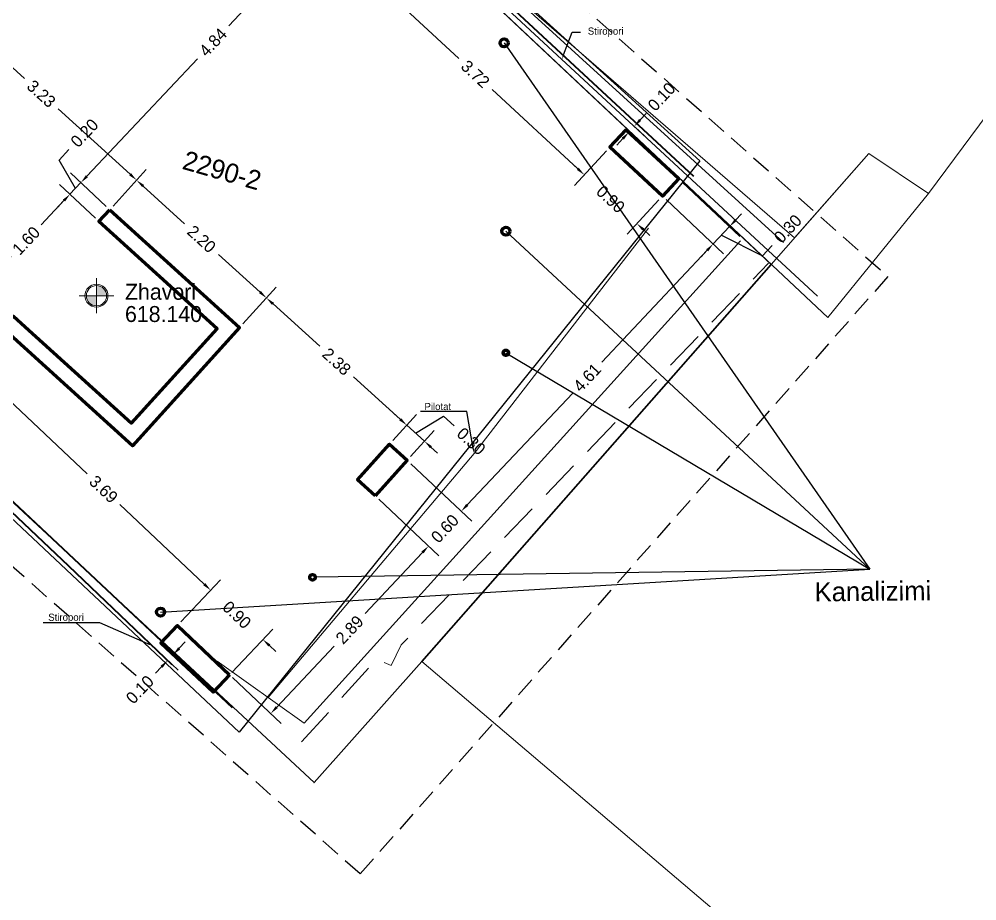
# Model space of a CAD drawing. Header units: metres. Extents: x 7512513 to 7512652, y 4692061 to 4692114.
# Drawn here: x 7512537.54 to 7512549.56, y 4692075.6 to 4692086.66 of the extents above; entities that cross this region are included whole.
import ezdxf
from ezdxf import colors
from ezdxf.entities.mleader import LeaderData, LeaderLine
from ezdxf.math import Vec2, Vec3

# ---------------------------------------------------------------- set-up
doc = ezdxf.new("R2010")
doc.units = ezdxf.units.M
doc.linetypes.add('DASHED', pattern=[0.75, 0.5, -0.25])
doc.linetypes.add('DASHED2', pattern=[0.375, 0.25, -0.125])
for name, color, linetype, lineweight in [('0_Pen_No__20', 1, 'Continuous', 35), ('AA SHTYLLAT', 1, 'Continuous', 30), ('betoni', 8, 'Continuous', 0), ('burimi mod', 5, 'Continuous', 0), ('Kanalizimi', 6, 'Continuous', 35), ('Nr Parceles Baze', 7, 'Continuous', 0), ('parcela', 7, 'Continuous', 0), ('parcela baze', 7, 'Continuous', 0), ('perdhesa', 1, 'Continuous', 0), ('pilotat', 4, 'Continuous', 0), ('stiropori', 6, 'Continuous', 0), ('trau pilotit', 204, 'Continuous', 0)]:
    doc.layers.add(name, color=color, linetype=linetype, lineweight=lineweight)
doc.styles.get("Standard").update_dxf_attribs({"font": 'GOTHIC.TTF'})
doc.dimstyles.get("Standard").update_dxf_attribs({"dimtxt": 0.15, "dimasz": 0.11, "dimexe": 0.18, "dimexo": 0.0625, "dimgap": 0.09, "dimtad": 0, "dimzin": 0, "dimdsep": 46, "dimtxsty": 'Standard', "dimcen": 0.09, "dimadec": 0, "dimazin": 0, "dimtfac": 1, "dimtofl": 0, "dimtmove": 0, "dimatfit": 3, "dimfxl": 1, "dimtolj": 1, "dimtzin": 0, "dimarcsym": 0})

# ---------------------------------------------------------------- blocks, each defined once
blk = doc.blocks.new('*D10')
at = {"color": 0, "lineweight": -2, "transparency": 16777216}
for p, q in [((7512542.177, 4692087.54), (7512541.777, 4692087.107)), ((7512541.98, 4692087.165), (7512543.056, 4692086.168)), ((7512544.551, 4692084.784), (7512543.474, 4692085.781)), ((7512544.91, 4692085.009), (7512544.509, 4692084.577))]:
    blk.add_line(p, q, dxfattribs=at)
at = {"color": 0, "transparency": 16777216}
for points in [[(7512541.992, 4692087.178), (7512541.967, 4692087.151), (7512541.899, 4692087.239)], [(7512544.563, 4692084.797), (7512544.539, 4692084.77), (7512544.632, 4692084.709)]]:
    blk.add_solid(points, dxfattribs=at)
at = {"layer": 'Defpoints', "color": 0, "transparency": 16777216}
for p in [(7512542.219, 4692087.585, 632.863), (7512544.952, 4692085.055, 632.863), (7512544.632, 4692084.709)]:
    blk.add_point(p, dxfattribs=at)
at = {"color": 0, "transparency": 16777216, "insert": (7512543.265, 4692085.974), "char_height": 0.15, "attachment_point": 5, "rotation": 317.2021}
blk.add_mtext('\\A1;3.72', dxfattribs=at)
blk = doc.blocks.new('*D11')
at = {"color": 0, "lineweight": -2, "transparency": 16777216}
for p, q in [((7512544.91, 4692085.009), (7512544.509, 4692084.577)), ((7512544.551, 4692084.784), (7512544.47, 4692084.858)), ((7512545.569, 4692084.397), (7512545.17, 4692083.965)), ((7512545.373, 4692084.023), (7512545.454, 4692083.948))]:
    blk.add_line(p, q, dxfattribs=at)
at = {"color": 0, "transparency": 16777216}
for points in [[(7512544.563, 4692084.797), (7512544.539, 4692084.77), (7512544.632, 4692084.709)], [(7512545.385, 4692084.036), (7512545.36, 4692084.009), (7512545.292, 4692084.097)]]:
    blk.add_solid(points, dxfattribs=at)
at = {"layer": 'Defpoints', "color": 0, "transparency": 16777216}
for p in [(7512544.952, 4692085.055, 632.863), (7512545.612, 4692084.442, 632.863), (7512545.292, 4692084.097)]:
    blk.add_point(p, dxfattribs=at)
at = {"color": 0, "transparency": 16777216, "insert": (7512544.962, 4692084.403), "char_height": 0.15, "attachment_point": 5, "rotation": 317.2021}
blk.add_mtext('\\A1;0.90', dxfattribs=at)
blk = doc.blocks.new('*D15')
at = {"color": 0, "lineweight": -2, "transparency": 16777216}
for p, q in [((7512536.328, 4692086.484), (7512536.744, 4692086.944)), ((7512536.705, 4692086.737), (7512537.608, 4692085.918)), ((7512538.933, 4692084.716), (7512538.03, 4692085.535)), ((7512538.719, 4692084.316), (7512539.135, 4692084.776))]:
    blk.add_line(p, q, dxfattribs=at)
at = {"color": 0, "transparency": 16777216}
for points in [[(7512536.717, 4692086.75), (7512536.693, 4692086.723), (7512536.624, 4692086.81)], [(7512538.945, 4692084.73), (7512538.921, 4692084.703), (7512539.014, 4692084.642)]]:
    blk.add_solid(points, dxfattribs=at)
at = {"layer": 'Defpoints', "color": 0, "transparency": 16777216}
for p in [(7512536.286, 4692086.438), (7512539.014, 4692084.642), (7512538.677, 4692084.27)]:
    blk.add_point(p, dxfattribs=at)
at = {"color": 0, "transparency": 16777216, "insert": (7512537.819, 4692085.726), "char_height": 0.15, "attachment_point": 5, "rotation": 317.7974}
blk.add_mtext('\\A1;3.23', dxfattribs=at)
blk = doc.blocks.new('*D16')
at = {"color": 0, "lineweight": -2, "transparency": 16777216}
for p, q in [((7512538.719, 4692084.316), (7512539.135, 4692084.776)), ((7512539.096, 4692084.568), (7512539.617, 4692084.095)), ((7512540.563, 4692083.238), (7512540.041, 4692083.711)), ((7512540.348, 4692082.838), (7512540.765, 4692083.298))]:
    blk.add_line(p, q, dxfattribs=at)
at = {"color": 0, "transparency": 16777216}
for points in [[(7512539.108, 4692084.582), (7512539.084, 4692084.555), (7512539.014, 4692084.642)], [(7512540.575, 4692083.252), (7512540.55, 4692083.225), (7512540.644, 4692083.164)]]:
    blk.add_solid(points, dxfattribs=at)
at = {"layer": 'Defpoints', "color": 0, "transparency": 16777216}
for p in [(7512538.677, 4692084.27), (7512540.644, 4692083.164), (7512540.306, 4692082.792)]:
    blk.add_point(p, dxfattribs=at)
at = {"color": 0, "transparency": 16777216, "insert": (7512539.829, 4692083.903), "char_height": 0.15, "attachment_point": 5, "rotation": 317.7974}
blk.add_mtext('\\A1;2.20', dxfattribs=at)
blk = doc.blocks.new('*D17')
at = {"color": 0, "lineweight": -2, "transparency": 16777216}
for p, q in [((7512540.348, 4692082.838), (7512540.765, 4692083.298)), ((7512540.726, 4692083.091), (7512541.312, 4692082.558)), ((7512542.323, 4692081.642), (7512541.736, 4692082.174)), ((7512542.23, 4692081.376), (7512542.525, 4692081.702))]:
    blk.add_line(p, q, dxfattribs=at)
at = {"color": 0, "transparency": 16777216}
for points in [[(7512540.738, 4692083.104), (7512540.713, 4692083.077), (7512540.644, 4692083.164)], [(7512542.335, 4692081.656), (7512542.31, 4692081.629), (7512542.404, 4692081.568)]]:
    blk.add_solid(points, dxfattribs=at)
at = {"layer": 'Defpoints', "color": 0, "transparency": 16777216}
for p in [(7512540.306, 4692082.792), (7512542.404, 4692081.568), (7512542.188, 4692081.33)]:
    blk.add_point(p, dxfattribs=at)
at = {"color": 0, "transparency": 16777216, "insert": (7512541.524, 4692082.366), "char_height": 0.15, "attachment_point": 5, "rotation": 317.7974}
blk.add_mtext('\\A1;2.38', dxfattribs=at)
blk = doc.blocks.new('*D18')
at = {"color": 0, "lineweight": -2, "transparency": 16777216}
for p, q in [((7512542.23, 4692081.376), (7512542.525, 4692081.702)), ((7512542.323, 4692081.642), (7512542.241, 4692081.716)), ((7512542.515, 4692081.468), (7512542.867, 4692081.68)), ((7512542.867, 4692081.68), (7512543.001, 4692081.559)), ((7512542.404, 4692081.568), (7512542.627, 4692081.367)), ((7512542.452, 4692081.174), (7512542.747, 4692081.5)), ((7512542.708, 4692081.293), (7512542.789, 4692081.219))]:
    blk.add_line(p, q, dxfattribs=at)
at = {"color": 0, "transparency": 16777216}
for points in [[(7512542.335, 4692081.656), (7512542.31, 4692081.629), (7512542.404, 4692081.568)], [(7512542.72, 4692081.306), (7512542.696, 4692081.279), (7512542.627, 4692081.367)]]:
    blk.add_solid(points, dxfattribs=at)
at = {"layer": 'Defpoints', "color": 0, "transparency": 16777216}
for p in [(7512542.627, 4692081.367), (7512542.188, 4692081.33), (7512542.41, 4692081.128)]:
    blk.add_point(p, dxfattribs=at)
at = {"color": 0, "transparency": 16777216, "insert": (7512543.213, 4692081.367), "char_height": 0.15, "attachment_point": 5, "rotation": 317.7974}
blk.add_mtext('\\A1;0.30', dxfattribs=at)
blk = doc.blocks.new('*D24')
at = {"color": 0, "lineweight": -2, "transparency": 16777216}
for p, q in [((7512536.889, 4692081.644), (7512537.379, 4692082.164)), ((7512537.336, 4692081.957), (7512538.394, 4692080.959)), ((7512539.864, 4692079.574), (7512538.805, 4692080.572)), ((7512539.569, 4692079.1), (7512540.068, 4692079.629))]:
    blk.add_line(p, q, dxfattribs=at)
at = {"color": 0, "transparency": 16777216}
for points in [[(7512537.348, 4692081.971), (7512537.323, 4692081.944), (7512537.256, 4692082.033)], [(7512539.877, 4692079.587), (7512539.851, 4692079.56), (7512539.944, 4692079.498)]]:
    blk.add_solid(points, dxfattribs=at)
at = {"layer": 'Defpoints', "color": 0, "transparency": 16777216}
for p in [(7512536.846, 4692081.598, 630.603), (7512539.944, 4692079.498), (7512539.526, 4692079.055, 630.603)]:
    blk.add_point(p, dxfattribs=at)
at = {"color": 0, "transparency": 16777216, "insert": (7512538.6, 4692080.765), "char_height": 0.15, "attachment_point": 5, "rotation": 316.6909}
blk.add_mtext('\\A1;3.69', dxfattribs=at)
blk = doc.blocks.new('*D25')
at = {"color": 0, "lineweight": -2, "transparency": 16777216}
for p, q in [((7512539.569, 4692079.1), (7512540.068, 4692079.629)), ((7512539.864, 4692079.574), (7512539.784, 4692079.649)), ((7512540.21, 4692078.467), (7512540.724, 4692079.011)), ((7512540.68, 4692078.805), (7512540.76, 4692078.729))]:
    blk.add_line(p, q, dxfattribs=at)
at = {"color": 0, "transparency": 16777216}
for points in [[(7512539.877, 4692079.587), (7512539.851, 4692079.56), (7512539.944, 4692079.498)], [(7512540.693, 4692078.818), (7512540.668, 4692078.791), (7512540.6, 4692078.88)]]:
    blk.add_solid(points, dxfattribs=at)
at = {"layer": 'Defpoints', "color": 0, "transparency": 16777216}
for p in [(7512539.526, 4692079.055, 630.603), (7512540.6, 4692078.88), (7512540.168, 4692078.421)]:
    blk.add_point(p, dxfattribs=at)
at = {"color": 0, "transparency": 16777216, "insert": (7512540.272, 4692079.189), "char_height": 0.15, "attachment_point": 5, "rotation": 316.6909}
blk.add_mtext('\\A1;0.90', dxfattribs=at)
blk = doc.blocks.new('*D27')
at = {"color": 0, "lineweight": -2, "transparency": 16777216}
for p, q in [((7512542.052, 4692080.641), (7512542.808, 4692079.929)), ((7512542.601, 4692079.972), (7512541.881, 4692079.208)), ((7512540.772, 4692078.031), (7512541.493, 4692078.796)), ((7512540.217, 4692078.403), (7512540.828, 4692077.828))]:
    blk.add_line(p, q, dxfattribs=at)
at = {"color": 0, "transparency": 16777216}
for points in [[(7512542.588, 4692079.985), (7512542.615, 4692079.96), (7512542.677, 4692080.052)], [(7512540.759, 4692078.044), (7512540.785, 4692078.019), (7512540.697, 4692077.951)]]:
    blk.add_solid(points, dxfattribs=at)
at = {"layer": 'Defpoints', "color": 0, "transparency": 16777216}
for p in [(7512542.007, 4692080.684), (7512542.677, 4692080.052), (7512540.172, 4692078.446, 630.603)]:
    blk.add_point(p, dxfattribs=at)
at = {"color": 0, "transparency": 16777216, "insert": (7512541.687, 4692079.002), "char_height": 0.15, "attachment_point": 5, "rotation": 46.6952}
blk.add_mtext('\\A1;2.89', dxfattribs=at)
blk = doc.blocks.new('*D28')
at = {"color": 0, "lineweight": -2, "transparency": 16777216}
for p, q in [((7512542.456, 4692081.085), (7512543.219, 4692080.365)), ((7512542.052, 4692080.641), (7512542.808, 4692079.929)), ((7512543.164, 4692080.569), (7512543.239, 4692080.649)), ((7512542.601, 4692079.972), (7512542.526, 4692079.892))]:
    blk.add_line(p, q, dxfattribs=at)
at = {"color": 0, "transparency": 16777216}
for points in [[(7512543.15, 4692080.581), (7512543.177, 4692080.556), (7512543.088, 4692080.489)], [(7512542.588, 4692079.985), (7512542.615, 4692079.96), (7512542.677, 4692080.052)]]:
    blk.add_solid(points, dxfattribs=at)
at = {"layer": 'Defpoints', "color": 0, "transparency": 16777216}
for p in [(7512542.41, 4692081.128), (7512542.007, 4692080.684), (7512543.088, 4692080.489)]:
    blk.add_point(p, dxfattribs=at)
at = {"color": 0, "transparency": 16777216, "insert": (7512542.883, 4692080.271), "char_height": 0.15, "attachment_point": 5, "rotation": 46.6952}
blk.add_mtext('\\A1;0.60', dxfattribs=at)
blk = doc.blocks.new('*D29')
at = {"color": 0, "lineweight": -2, "transparency": 16777216}
for p, q in [((7512545.657, 4692084.4), (7512546.38, 4692083.718)), ((7512546.173, 4692083.762), (7512544.851, 4692082.359)), ((7512543.164, 4692080.569), (7512544.486, 4692081.972)), ((7512542.456, 4692081.085), (7512543.219, 4692080.365))]:
    blk.add_line(p, q, dxfattribs=at)
at = {"color": 0, "transparency": 16777216}
for points in [[(7512546.16, 4692083.774), (7512546.187, 4692083.749), (7512546.249, 4692083.842)], [(7512543.15, 4692080.581), (7512543.177, 4692080.556), (7512543.088, 4692080.489)]]:
    blk.add_solid(points, dxfattribs=at)
at = {"layer": 'Defpoints', "color": 0, "transparency": 16777216}
for p in [(7512545.612, 4692084.442, 632.863), (7512546.249, 4692083.842), (7512542.41, 4692081.128)]:
    blk.add_point(p, dxfattribs=at)
at = {"color": 0, "transparency": 16777216, "insert": (7512544.668, 4692082.165), "char_height": 0.15, "attachment_point": 5, "rotation": 46.6952}
blk.add_mtext('\\A1;4.61', dxfattribs=at)
blk = doc.blocks.new('*D30')
at = {"color": 0, "lineweight": -2, "transparency": 16777216}
for p, q in [((7512545.861, 4692084.619), (7512546.585, 4692083.937)), ((7512545.657, 4692084.4), (7512546.38, 4692083.718)), ((7512546.53, 4692084.14), (7512546.605, 4692084.22)), ((7512546.249, 4692083.842), (7512546.454, 4692084.06)), ((7512546.352, 4692083.951), (7512546.866, 4692083.693)), ((7512546.866, 4692083.693), (7512546.99, 4692083.824)), ((7512546.173, 4692083.762), (7512546.098, 4692083.682))]:
    blk.add_line(p, q, dxfattribs=at)
at = {"color": 0, "transparency": 16777216}
for points in [[(7512546.517, 4692084.153), (7512546.543, 4692084.128), (7512546.454, 4692084.06)], [(7512546.16, 4692083.774), (7512546.187, 4692083.749), (7512546.249, 4692083.842)]]:
    blk.add_solid(points, dxfattribs=at)
at = {"layer": 'Defpoints', "color": 0, "transparency": 16777216}
for p in [(7512545.816, 4692084.662, 632.863), (7512545.612, 4692084.442, 632.863), (7512546.454, 4692084.06)]:
    blk.add_point(p, dxfattribs=at)
at = {"color": 0, "transparency": 16777216, "insert": (7512547.186, 4692084.032), "char_height": 0.15, "attachment_point": 5, "rotation": 46.6952}
blk.add_mtext('\\A1;0.30', dxfattribs=at)
blk = doc.blocks.new('*D34')
at = {"color": 0, "lineweight": -2, "transparency": 16777216}
for p, q in [((7512538.497, 4692084.165), (7512538.047, 4692084.589)), ((7512538.103, 4692084.385), (7512537.817, 4692084.083)), ((7512537.156, 4692083.381), (7512537.441, 4692083.683)), ((7512537.422, 4692082.979), (7512536.95, 4692083.425))]:
    blk.add_line(p, q, dxfattribs=at)
at = {"color": 0, "transparency": 16777216}
for points in [[(7512538.089, 4692084.398), (7512538.116, 4692084.373), (7512538.178, 4692084.465)], [(7512537.143, 4692083.394), (7512537.17, 4692083.369), (7512537.081, 4692083.301)]]:
    blk.add_solid(points, dxfattribs=at)
at = {"layer": 'Defpoints', "color": 0, "transparency": 16777216}
for p in [(7512538.178, 4692084.465), (7512538.542, 4692084.122), (7512537.468, 4692082.936)]:
    blk.add_point(p, dxfattribs=at)
at = {"color": 0, "transparency": 16777216, "insert": (7512537.629, 4692083.883), "char_height": 0.15, "attachment_point": 5, "rotation": 46.6942}
blk.add_mtext('\\A1;1.60', dxfattribs=at)
blk = doc.blocks.new('*D35')
at = {"color": 0, "lineweight": -2, "transparency": 16777216}
for p, q in [((7512538.041, 4692084.894), (7512538.164, 4692085.025)), ((7512538.247, 4692084.538), (7512538.041, 4692084.894)), ((7512538.631, 4692084.313), (7512538.184, 4692084.734)), ((7512538.391, 4692084.691), (7512538.466, 4692084.771)), ((7512538.178, 4692084.465), (7512538.315, 4692084.611)), ((7512538.497, 4692084.165), (7512538.047, 4692084.589)), ((7512538.103, 4692084.385), (7512538.027, 4692084.305))]:
    blk.add_line(p, q, dxfattribs=at)
at = {"color": 0, "transparency": 16777216}
for points in [[(7512538.377, 4692084.703), (7512538.404, 4692084.678), (7512538.315, 4692084.611)], [(7512538.089, 4692084.398), (7512538.116, 4692084.373), (7512538.178, 4692084.465)]]:
    blk.add_solid(points, dxfattribs=at)
at = {"layer": 'Defpoints', "color": 0, "transparency": 16777216}
for p in [(7512538.315, 4692084.611), (7512538.677, 4692084.27), (7512538.542, 4692084.122)]:
    blk.add_point(p, dxfattribs=at)
at = {"color": 0, "transparency": 16777216, "insert": (7512538.361, 4692085.233), "char_height": 0.15, "attachment_point": 5, "rotation": 46.6942}
blk.add_mtext('\\A1;0.20', dxfattribs=at)
blk = doc.blocks.new('*D36')
at = {"color": 0, "lineweight": -2, "transparency": 16777216}
for p, q in [((7512541.733, 4692088.036), (7512541.502, 4692088.254)), ((7512541.557, 4692088.051), (7512540.171, 4692086.58)), ((7512538.391, 4692084.691), (7512539.777, 4692086.162)), ((7512538.631, 4692084.313), (7512538.184, 4692084.734))]:
    blk.add_line(p, q, dxfattribs=at)
at = {"color": 0, "transparency": 16777216}
for points in [[(7512541.544, 4692088.063), (7512541.571, 4692088.038), (7512541.633, 4692088.131)], [(7512538.377, 4692084.703), (7512538.404, 4692084.678), (7512538.315, 4692084.611)]]:
    blk.add_solid(points, dxfattribs=at)
at = {"layer": 'Defpoints', "color": 0, "transparency": 16777216}
for p in [(7512541.633, 4692088.131), (7512541.779, 4692087.993, 632.863), (7512538.677, 4692084.27)]:
    blk.add_point(p, dxfattribs=at)
at = {"color": 0, "transparency": 16777216, "insert": (7512539.974, 4692086.371), "char_height": 0.15, "attachment_point": 5, "rotation": 46.6942}
blk.add_mtext('\\A1;4.84', dxfattribs=at)
blk = doc.blocks.new('*D143')
at = {"color": 0, "lineweight": -2, "transparency": 16777216}
for p, q in [((7512545.333, 4692085.397), (7512545.408, 4692085.478)), ((7512545.202, 4692085.232), (7512545.322, 4692085.121)), ((7512545.27, 4692085.306), (7512545.39, 4692085.194)), ((7512545.115, 4692085.163), (7512545.041, 4692085.082))]:
    blk.add_line(p, q, dxfattribs=at)
at = {"color": 0, "transparency": 16777216}
for points in [[(7512545.319, 4692085.41), (7512545.346, 4692085.385), (7512545.258, 4692085.317)], [(7512545.102, 4692085.175), (7512545.129, 4692085.15), (7512545.19, 4692085.243)]]:
    blk.add_solid(points, dxfattribs=at)
at = {"layer": 'Defpoints', "color": 0, "transparency": 16777216}
for p in [(7512545.224, 4692085.348, 632.863), (7512545.156, 4692085.275, 632.863), (7512545.258, 4692085.317)]:
    blk.add_point(p, dxfattribs=at)
at = {"color": 0, "transparency": 16777216, "insert": (7512545.602, 4692085.688), "char_height": 0.15, "attachment_point": 5, "rotation": 47.2021}
blk.add_mtext('\\A1;0.10', dxfattribs=at)
blk = doc.blocks.new('*D144')
at = {"color": 0, "lineweight": -2, "transparency": 16777216}
for p, q in [((7512539.549, 4692078.77), (7512539.625, 4692078.849)), ((7512539.296, 4692078.721), (7512539.535, 4692078.494)), ((7512539.365, 4692078.793), (7512539.604, 4692078.566)), ((7512539.329, 4692078.538), (7512539.253, 4692078.459))]:
    blk.add_line(p, q, dxfattribs=at)
at = {"color": 0, "transparency": 16777216}
for points in [[(7512539.536, 4692078.782), (7512539.563, 4692078.757), (7512539.473, 4692078.69)], [(7512539.315, 4692078.551), (7512539.342, 4692078.526), (7512539.405, 4692078.618)]]:
    blk.add_solid(points, dxfattribs=at)
at = {"layer": 'Defpoints', "color": 0, "transparency": 16777216}
for p in [(7512539.251, 4692078.764, 630.603), (7512539.32, 4692078.836, 630.603), (7512539.405, 4692078.618)]:
    blk.add_point(p, dxfattribs=at)
at = {"color": 0, "transparency": 16777216, "insert": (7512539.056, 4692078.252), "char_height": 0.15, "attachment_point": 5, "rotation": 46.3795}
blk.add_mtext('\\A1;0.10', dxfattribs=at)

msp = doc.modelspace()

# ---------------------------------------------------------------- hatches: boundary and pattern name
at = {"layer": 'Nr Parceles Baze'}
h = msp.add_hatch(color=256, dxfattribs=at)
h.dxf.hatch_style = 1
h.paths.add_polyline_path([(7512538.511, 4692083.32), (7512538.511, 4692083.193), (7512538.638, 4692083.193, 0.414214)])
h.paths.add_polyline_path([(7512538.511, 4692083.193), (7512538.384, 4692083.193, 0.414214), (7512538.511, 4692083.066)])

# ---------------------------------------------------------------- linework, layer by layer
at = {"color": 3, "linetype": 'DASHED2'}
msp.add_lwpolyline([(7512537.202, 4692093.366), (7512548.442, 4692083.433), (7512541.82, 4692075.94), (7512530.58, 4692085.873)], close=True, dxfattribs=at)
at = {"color": 5, "flags": 128}
msp.add_lwpolyline([(7512532.328, 4692085.234), (7512533.592, 4692086.406), (7512538.243, 4692091.994), (7512546.082, 4692084.885), (7512540.303, 4692077.718), (7512532.321, 4692085.214)], close=True, dxfattribs=at)
for points in [[(7512543.626, 4692086.363), (7512548.214, 4692079.762), (7512543.648, 4692084.002)], [(7512543.648, 4692082.477), (7512548.214, 4692079.762)], [(7512539.316, 4692079.224), (7512548.214, 4692079.762)], [(7512548.214, 4692079.762), (7512541.257, 4692079.661)]]:
    msp.add_lwpolyline(points, dxfattribs=at)
at = {"layer": '0_Pen_No__20', "flags": 128}
msp.add_lwpolyline([(7512538.122, 4692091.836), (7512539.19, 4692090.911), (7512546.978, 4692083.586), (7512542.592, 4692078.606), (7512541.242, 4692077.086), (7512536.872, 4692081.146), (7512532.042, 4692084.956), (7512533.592, 4692086.406)], close=True, dxfattribs=at)
at = {"layer": 'AA SHTYLLAT', "lineweight": 100}
for points, elevation in [([(7512545.816, 4692084.662), (7512545.612, 4692084.442), (7512544.952, 4692085.055), (7512545.156, 4692085.275)], 632.863), ([(7512540.181, 4692078.437), (7512539.975, 4692078.219), (7512539.32, 4692078.836), (7512539.526, 4692079.055)], 630.603)]:
    msp.add_lwpolyline(points, close=True, dxfattribs=dict(at, elevation=elevation))
for points in [[(7512538.677, 4692084.27), (7512540.306, 4692082.792), (7512538.963, 4692081.31), (7512537.333, 4692082.788), (7512537.468, 4692082.936), (7512537.468, 4692082.936), (7512537.468, 4692082.936), (7512537.616, 4692082.802), (7512537.616, 4692082.802), (7512537.616, 4692082.802), (7512537.616, 4692082.802), (7512538.949, 4692081.593), (7512540.024, 4692082.778), (7512538.542, 4692084.122)], [(7512542.007, 4692080.684), (7512541.785, 4692080.885), (7512542.188, 4692081.33), (7512542.41, 4692081.128)]]:
    msp.add_lwpolyline(points, close=True, dxfattribs=at)
at = {"layer": 'betoni', "lineweight": 40, "flags": 128}
for points, elevation in [([(7512538.13, 4692091.991), (7512546.003, 4692084.693)], 621.407), ([(7512537.336, 4692080.729), (7512540.213, 4692078.028)], 621.094)]:
    msp.add_lwpolyline(points, dxfattribs=dict(at, elevation=elevation))
at = {"layer": 'burimi mod', "color": 5, "flags": 128}
msp.add_lwpolyline([(7512539.19, 4692090.911), (7512547.688, 4692082.918), (7512548.952, 4692084.476)], dxfattribs=at)
at = {"layer": 'Kanalizimi', "color": 5, "lineweight": 90}
for centre, radius in [((7512543.626, 4692086.363), 0.05), ((7512543.648, 4692084.002), 0.05), ((7512543.648, 4692082.477), 0.0346), ((7512541.222, 4692079.661), 0.035), ((7512539.316, 4692079.224), 0.05)]:
    msp.add_circle(centre, radius, dxfattribs=at)
at = {"layer": 'Nr Parceles Baze', "flags": 128}
for points in [[(7512538.511, 4692082.975), (7512538.511, 4692083.411)], [(7512538.729, 4692083.193), (7512538.293, 4692083.193)]]:
    msp.add_lwpolyline(points, dxfattribs=at)
at = {"layer": 'Nr Parceles Baze'}
for radius in [0.144, 0.127]:
    msp.add_circle((7512538.511, 4692083.193), radius, dxfattribs=at)
at = {"layer": 'parcela', "flags": 128}
for points in [[(7512571.902, 4692091.054), (7512556.141, 4692074.106), (7512553.301, 4692069.496), (7512542.592, 4692078.606), (7512548.202, 4692084.976), (7512548.952, 4692084.476), (7512555.062, 4692092.705), (7512555.262, 4692092.685), (7512561.382, 4692100.564), (7512571.852, 4692091.164), (7512571.902, 4692091.054)], [(7512553.301, 4692069.496), (7512545.301, 4692061.187), (7512538.411, 4692068.017), (7512530.921, 4692074.717), (7512526.552, 4692078.387), (7512532.042, 4692084.956), (7512536.872, 4692081.146), (7512541.242, 4692077.086), (7512542.592, 4692078.606), (7512553.301, 4692069.496)]]:
    msp.add_lwpolyline(points, dxfattribs=at)
at = {"layer": 'parcela baze', "flags": 128}
msp.add_lwpolyline([(7512548.202, 4692084.976), (7512542.592, 4692078.606), (7512541.242, 4692077.086), (7512536.872, 4692081.146), (7512532.042, 4692084.956), (7512533.592, 4692086.406), (7512538.122, 4692091.836), (7512547.27, 4692083.92), (7512548.202, 4692084.976)], dxfattribs=at)
msp.add_lwpolyline([(7512548.202, 4692084.976), (7512542.592, 4692078.606), (7512541.242, 4692077.086), (7512536.872, 4692081.146), (7512532.042, 4692084.956), (7512533.592, 4692086.406), (7512538.122, 4692091.836), (7512547.27, 4692083.92), (7512548.202, 4692084.976)], dxfattribs=at)
at = {"layer": 'perdhesa', "elevation": 624.09, "flags": 128}
msp.add_lwpolyline([(7512538.54, 4692091.682), (7512547.133, 4692083.859)], dxfattribs=at)
at = {"layer": 'pilotat', "elevation": 620.096, "flags": 128}
msp.add_lwpolyline([(7512540.665, 4692078.151), (7512543.249, 4692081.215), (7512545.436, 4692084.039)], dxfattribs=at)
at = {"layer": 'stiropori', "lineweight": 30, "elevation": 632.863, "flags": 128}
msp.add_lwpolyline([(7512547.556, 4692083.189), (7512538.32, 4692091.741)], dxfattribs=at)
at = {"layer": 'stiropori', "lineweight": 40, "elevation": 630.603, "flags": 128}
msp.add_lwpolyline([(7512539.462, 4692078.563), (7512538.165, 4692079.799), (7512535.195, 4692082.608), (7512532.491, 4692085.168)], dxfattribs=at)
at = {"layer": 'trau pilotit', "elevation": 621.792, "flags": 128}
msp.add_lwpolyline([(7512540.026, 4692078.607), (7512541.115, 4692077.829), (7512546.591, 4692083.88)], dxfattribs=at)
at = {"layer": 'trau pilotit', "linetype": 'DASHED', "elevation": 622.189, "flags": 128}
msp.add_lwpolyline([(7512541.085, 4692077.595), (7512542.021, 4692078.628), (7512542.208, 4692078.556), (7512542.336, 4692078.814), (7512546.942, 4692083.599)], dxfattribs=at)

# ---------------------------------------------------------------- texts
at = {"layer": 'Nr Parceles Baze'}
for s, rotation, p in [('2290-2', 344.039, (7512539.574, 4692084.787)), ('Kanalizimi', 0.651, (7512547.523, 4692079.357))]:
    msp.add_text(s, height=0.24, rotation=rotation, dxfattribs=at).set_placement(p)
for s, p in [('Zhavori', (7512538.869, 4692083.142)), ('618.140', (7512538.869, 4692082.863))]:
    msp.add_text(s, height=0.2, dxfattribs=at).set_placement(p)

# ---------------------------------------------------------------- dimensions: what is measured, and where the dimension line sits
for base, p1, p2, angle, picture, middle in [((7512541.633, 4692088.131), (7512538.677, 4692084.27), (7512541.779, 4692087.993, 632.863), 226.6942, '*D36', (7512539.974, 4692086.371)), ((7512544.632, 4692084.709), (7512542.219, 4692087.585, 632.863), (7512544.952, 4692085.055, 632.863), 137.2021, '*D10', (7512543.265, 4692085.974)), ((7512539.014, 4692084.642), (7512536.286, 4692086.438), (7512538.677, 4692084.27), 137.7974, '*D15', (7512537.819, 4692085.726)), ((7512538.315, 4692084.611), (7512538.542, 4692084.122), (7512538.677, 4692084.27), 226.6942, '*D35', (7512538.226, 4692085.09)), ((7512545.292, 4692084.097), (7512544.952, 4692085.055, 632.863), (7512545.612, 4692084.442, 632.863), 137.2021, '*D11', (7512544.962, 4692084.403)), ((7512540.644, 4692083.164), (7512538.677, 4692084.27), (7512540.306, 4692082.792), 137.7974, '*D16', (7512539.829, 4692083.903)), ((7512546.454, 4692084.06), (7512545.612, 4692084.442, 632.863), (7512545.816, 4692084.662, 632.863), 226.6952, '*D30', (7512547.051, 4692083.89)), ((7512538.178, 4692084.465), (7512537.468, 4692082.936), (7512538.542, 4692084.122), 226.6942, '*D34', (7512537.629, 4692083.883)), ((7512546.249, 4692083.842), (7512542.41, 4692081.128), (7512545.612, 4692084.442, 632.863), 226.6952, '*D29', (7512544.668, 4692082.165)), ((7512542.404, 4692081.568), (7512540.306, 4692082.792), (7512542.188, 4692081.33), 137.7974, '*D17', (7512541.524, 4692082.366)), ((7512539.944, 4692079.498), (7512536.846, 4692081.598, 630.603), (7512539.526, 4692079.055, 630.603), 136.6909, '*D24', (7512538.6, 4692080.765)), ((7512542.627, 4692081.367), (7512542.188, 4692081.33), (7512542.41, 4692081.128), 137.7974, '*D18', (7512543.067, 4692081.498)), ((7512543.088, 4692080.489), (7512542.007, 4692080.684), (7512542.41, 4692081.128), 226.6952, '*D28', (7512542.883, 4692080.271)), ((7512542.677, 4692080.052), (7512540.172, 4692078.446, 630.603), (7512542.007, 4692080.684), 226.6952, '*D27', (7512541.687, 4692079.002)), ((7512540.6, 4692078.88), (7512539.526, 4692079.055, 630.603), (7512540.168, 4692078.421), 136.6909, '*D25', (7512540.272, 4692079.189))]:
    dim = msp.add_linear_dim(base=base, p1=p1, p2=p2, angle=angle, dimstyle='Standard', override={"dimtmove": 1})
    dim.commit()
    dim.dimension.update_dxf_attribs({"geometry": picture, "text_midpoint": middle})
for p1, p2, distance, picture, middle in [((7512545.156, 4692085.275, 632.863), (7512545.224, 4692085.348, 632.863), -0.046, '*D143', (7512545.602, 4692085.688)), ((7512539.32, 4692078.836, 630.603), (7512539.251, 4692078.764, 630.603), 0.212, '*D144', (7512539.056, 4692078.252))]:
    dim = msp.add_aligned_dim(p1=p1, p2=p2, distance=distance, dimstyle='Standard')
    dim.commit()
    dim.dimension.update_dxf_attribs({"geometry": picture, "text_midpoint": middle})

# ---------------------------------------------------------------- leaders
at = {"layer": 'pilotat'}
ml = msp.add_multileader_mtext('Standard', dxfattribs=at)
ml.set_content('Pilotat', color=256)
ml.set_leader_properties()
ml.build(insert=Vec2(0, 0))
ml.multileader.update_dxf_attribs({"text_right_attachment_type": 6, "dogleg_length": 0.36, "arrow_head_size": 0.06})
ctx = ml.context
ctx.base_point, ctx.char_height, ctx.arrow_head_size, ctx.landing_gap_size, ctx.plane_origin = Vec3(7512542.455, 4692081.803, 620.096), 0.09, 0.06, 0.09, Vec3(7512543.249, 4692081.215, 620.096)
ctx.right_attachment, ctx.text_align_type = 6, 2
notes = []
notes.append((ctx, [(0, (1, 1, 0), (7512543.159, 4692081.74, 620.096), (-1, 0), 0.108, [(0, [(7512543.249, 4692081.215, 620.096)], 0, [])])]))
ctx.mtext.insert, ctx.mtext.alignment, ctx.mtext.flow_direction = Vec3(7512542.961, 4692081.848, 620.096), 3, 5
at = {"layer": 'stiropori'}
ml = msp.add_multileader_mtext('Standard', dxfattribs=at)
ml.set_content('Stiropori', color=256)
ml.set_leader_properties()
ml.build(insert=Vec2(0, 0))
ml.multileader.update_dxf_attribs({"text_right_attachment_type": 6, "dogleg_length": 0.36, "arrow_head_size": 0.06})
ctx = ml.context
ctx.base_point, ctx.char_height, ctx.arrow_head_size, ctx.landing_gap_size, ctx.plane_origin = Vec3(7512544.586, 4692086.499, 632.863), 0.09, 0.06, 0.09, Vec3(7512544.351, 4692086.157, 632.863)
ctx.right_attachment = 6
notes.append((ctx, [(0, (1, 1, 0), (7512544.478, 4692086.499, 632.863), (1, 0), 0.108, [(0, [(7512544.351, 4692086.157, 632.863)], 0, [])])]))
ctx.mtext.insert, ctx.mtext.flow_direction = Vec3(7512544.676, 4692086.557, 632.863), 5
ml = msp.add_multileader_mtext('Standard', dxfattribs=at)
ml.set_content('Stiropori', color=256)
ml.set_leader_properties()
ml.build(insert=Vec2(0, 0))
ml.multileader.update_dxf_attribs({"text_right_attachment_type": 6, "dogleg_length": 0.36, "arrow_head_size": 0.06})
ctx = ml.context
ctx.base_point, ctx.char_height, ctx.arrow_head_size, ctx.landing_gap_size, ctx.plane_origin = Vec3(7512537.72, 4692079.149, 630.603), 0.09, 0.06, 0.09, Vec3(7512539.209, 4692078.804, 630.603)
ctx.right_attachment, ctx.text_align_type = 6, 2
notes.append((ctx, [(1, (1, 1, 0), (7512538.552, 4692079.089, 630.603), (-1, 0), 0.108, [(0, [(7512539.209, 4692078.804, 630.603)], 0, [])])]))
ctx.mtext.insert, ctx.mtext.alignment, ctx.mtext.flow_direction = Vec3(7512538.354, 4692079.204, 630.603), 3, 5
for ctx, leaders in notes:
    for number, flags, end, landing, length, lines in leaders:
        leader = LeaderData()
        leader.index, (leader.has_last_leader_line, leader.has_dogleg_vector, leader.attachment_direction) = number, flags
        leader.last_leader_point, leader.dogleg_vector, leader.dogleg_length = Vec3(end), Vec3(landing), length
        for number, points, colour, breaks in lines:
            line = LeaderLine()
            line.index, line.vertices, line.color, line.breaks = number, Vec3.list(points), colors.encode_raw_color(colour), breaks
            leader.lines.append(line)
        ctx.leaders.append(leader)

doc.saveas('drawing.dxf')
